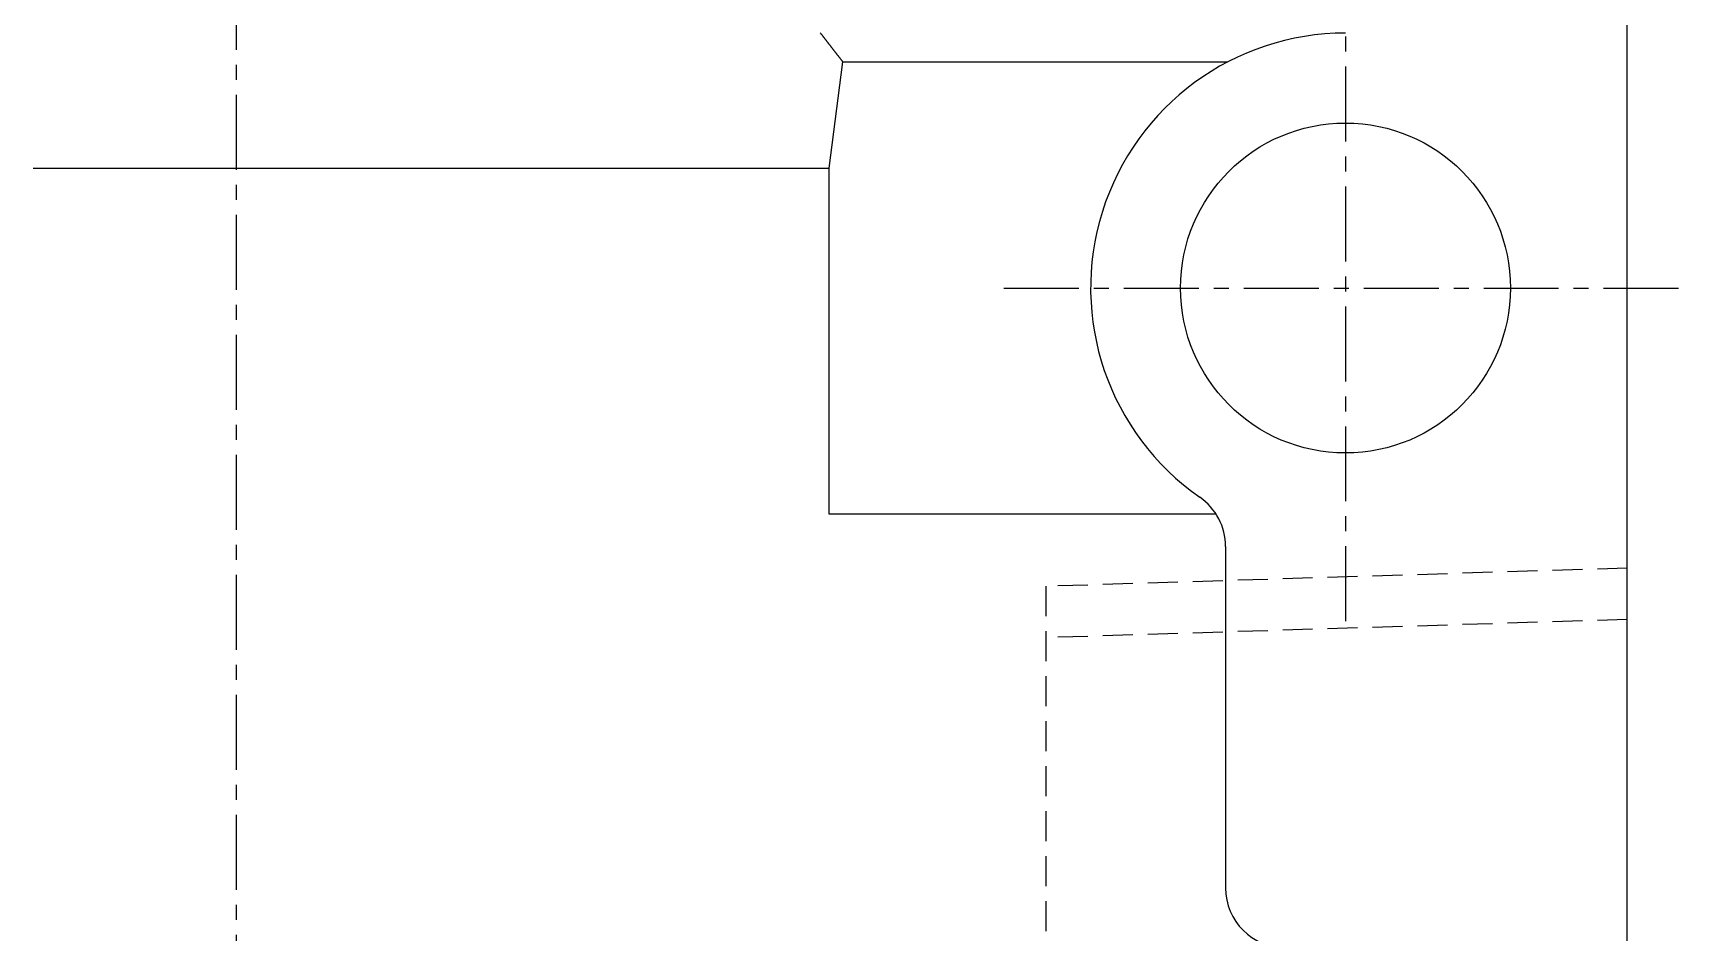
# Model space of a CAD drawing. Extents: x -7 to 305, y -225 to 131.
# Drawn here: x 151.46 to 179.04, y -107.74 to -92.74 of the extents above; entities that cross this region are included whole.
import ezdxf

# ---------------------------------------------------------------- set-up
doc = ezdxf.new("R2010")
doc.units = 0
doc.linetypes.add('CENTER', pattern=[2, 1.25, -0.25, 0.25, -0.25])
doc.linetypes.add('DASHED', pattern=[0.75, 0.5, -0.25])
doc.layers.get('0').update_dxf_attribs({"linetype": 'CONTINUOUS'})
doc.layers.add('CENTER', color=1, linetype='CENTER')

msp = doc.modelspace()

# ---------------------------------------------------------------- linework, layer by layer
at = {"color": 7, "linetype": 'CONTINUOUS'}
for p, q in [((178.046, -153.988), (178.046, -44.988)), ((164.733, -94.988), (164.962, -93.217)), ((164.962, -93.217), (171.386, -93.217)), ((151.459, -94.988), (164.733, -94.988)), ((164.733, -100.76), (164.733, -94.988)), ((171.189, -100.76), (164.733, -100.76)), ((171.346, -101.297), (171.346, -106.988))]:
    msp.add_line(p, q, dxfattribs=at)
at = {"color": 3, "linetype": 'DASHED'}
for p, q in [((178.046, -101.657), (168.346, -101.961)), ((168.346, -101.961), (168.346, -118.016)), ((178.046, -102.513), (168.346, -102.817))]:
    msp.add_line(p, q, dxfattribs=at)
at = {"color": 7}
msp.add_polyline3d([(164.588, -92.734, 0), (164.592, -92.739, 0), (164.595, -92.744, 0), (164.599, -92.749, 0), (164.603, -92.754, 0), (164.607, -92.759, 0), (164.61, -92.764, 0), (164.614, -92.769, 0), (164.618, -92.774, 0), (164.622, -92.779, 0), (164.626, -92.784, 0), (164.629, -92.789, 0), (164.633, -92.794, 0), (164.637, -92.799, 0), (164.641, -92.804, 0), (164.645, -92.809, 0), (164.648, -92.814, 0), (164.652, -92.819, 0), (164.656, -92.823, 0), (164.66, -92.829, 0), (164.664, -92.833, 0), (164.667, -92.838, 0), (164.671, -92.843, 0), (164.675, -92.848, 0), (164.679, -92.853, 0), (164.683, -92.858, 0), (164.686, -92.863, 0), (164.69, -92.868, 0), (164.694, -92.873, 0), (164.698, -92.878, 0), (164.702, -92.883, 0), (164.705, -92.888, 0), (164.709, -92.893, 0), (164.713, -92.898, 0), (164.717, -92.903, 0), (164.721, -92.907, 0), (164.724, -92.912, 0), (164.728, -92.917, 0), (164.732, -92.922, 0), (164.736, -92.927, 0), (164.74, -92.932, 0), (164.744, -92.937, 0), (164.747, -92.942, 0), (164.751, -92.947, 0), (164.755, -92.952, 0), (164.759, -92.957, 0), (164.763, -92.962, 0), (164.767, -92.967, 0), (164.77, -92.972, 0), (164.774, -92.977, 0), (164.778, -92.981, 0), (164.782, -92.986, 0), (164.786, -92.991, 0), (164.789, -92.996, 0), (164.793, -93.001, 0), (164.797, -93.006, 0), (164.801, -93.011, 0), (164.805, -93.016, 0), (164.809, -93.021, 0), (164.812, -93.026, 0), (164.816, -93.031, 0), (164.82, -93.035, 0), (164.824, -93.04, 0), (164.828, -93.045, 0), (164.832, -93.05, 0), (164.836, -93.055, 0), (164.839, -93.06, 0), (164.843, -93.065, 0), (164.847, -93.07, 0), (164.851, -93.075, 0), (164.855, -93.08, 0), (164.859, -93.085, 0), (164.862, -93.09, 0), (164.866, -93.094, 0), (164.87, -93.1, 0), (164.874, -93.104, 0), (164.878, -93.109, 0), (164.882, -93.114, 0), (164.885, -93.119, 0), (164.889, -93.124, 0), (164.893, -93.129, 0), (164.897, -93.134, 0), (164.901, -93.139, 0), (164.905, -93.144, 0), (164.908, -93.149, 0), (164.912, -93.153, 0), (164.916, -93.158, 0), (164.92, -93.163, 0), (164.924, -93.168, 0), (164.928, -93.173, 0), (164.931, -93.178, 0), (164.935, -93.183, 0), (164.939, -93.188, 0), (164.943, -93.193, 0), (164.947, -93.198, 0), (164.951, -93.203, 0), (164.955, -93.208, 0), (164.958, -93.213, 0), (164.962, -93.217, 0)], dxfattribs=at)
at = {"color": 7, "linetype": 'CONTINUOUS'}
msp.add_circle((173.346, -96.988), 2.75, dxfattribs=at)
for centre, radius, start, end in [((173.346, -96.988), 4.25, 90, 235.1501), ((170.346, -101.297), 1, 0, 55.1501), ((172.346, -106.988), 1, 180, 270)]:
    msp.add_arc(centre, radius, start, end, dxfattribs=at)
at = {"layer": 'CENTER', "color": 1, "linetype": 'CENTER'}
for p, q in [((154.846, 22.23), (154.846, -159.948)), ((173.346, -91.294), (173.346, -102.683)), ((167.651, -96.988), (179.04, -96.988))]:
    msp.add_line(p, q, dxfattribs=at)

doc.saveas('drawing.dxf')
